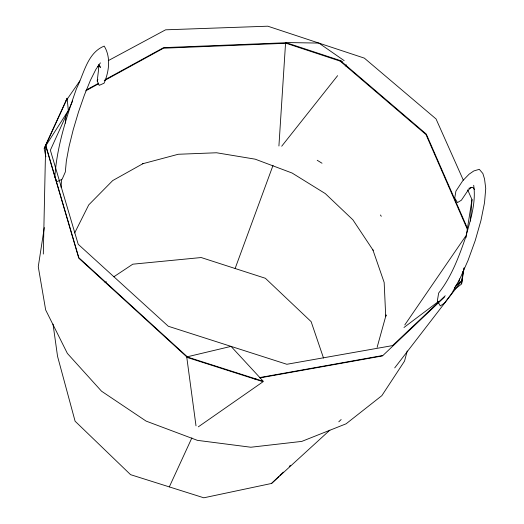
<?xml version="1.0" encoding="UTF-8"?>
<svg xmlns="http://www.w3.org/2000/svg" width="524" height="524" viewBox="0 0 524 524"><rect width="100%" height="100%" fill="white"/><g stroke="black" fill="none" stroke-linecap="round" stroke-linejoin="round"><path stroke-width="0.79" d="M43.315 254.055L45.654 145.58L78.777 258.188L187.481 357.532M278.919 145.993L285.56 43.086L342.624 61.937M61.053 187.337L61.603 179.215M65.408 123.173L65.959 115.051M470.401 221.102L471.98 199.572L467.657 189.865M462.718 271.681L461.618 283.825L464.126 267.712M100.405 62.86L95.866 69.397L90.364 80.434L84.384 95.106L78.469 112.103L73.19 129.834L69.03 146.622L66.358 160.934L65.317 171.983L62.133 179.247L56.88 181.723L54.85 176.883C56.874 146.419 66.496 117.035 76.57 88.405C83.964 73.877 87.305 52.813 104.204 46.105C111.055 57.221 109.064 71.821 104.034 83.224L99.219 85.353L97.228 80.997L98.571 69.528L98.427 65.035M44.304 227.58L38.265 266.703L45.66 309.92L67.367 353.412L101.532 391.199L146.117 421.106L197.397 440.35L250.845 447.234L301.798 441.398L346.089 423.811L381.845 395.653L404.535 361.095L407.24 350.949M462.194 278.395L461.284 284.263L454.767 289.176M462.41 277.019L463.694 268.773M459.489 278.86L458.854 282.894L455.893 285.691M465.967 237.726L471.98 199.572M377.11 347.386L386.103 314.937L385.723 316.358L384.164 282.456L372.708 249.358M235.125 268.504L273.037 165.361M97.228 80.997L97.857 79.569M72.679 100.955L50.363 150.211L78.207 244.289L168.296 326.262L286.844 364.278L392.568 345.598L445.243 295.772M67.065 98.807L44.18 148.796L45.883 156.774M169.311 486.901L191.882 437.881M74.683 232.938L88.739 204.891L112.712 180.57L143.543 163.337M404.79 324.939L465.554 236.317M65.729 101.256L79.884 80.86M394.716 367.887L461.821 280.798M281.702 146.229L337.607 75.666M345.231 66.037L346.246 64.76M471.246 187.258L467.893 190.559L461.395 200.207L457.478 202.585L454.734 198.026L455.919 191.136L462.797 180.669L469.137 174.151L473.82 170.948L479.303 169.317L482.873 173.51L484.543 178.998L485.735 188.437L484.523 202.696L480.927 220.604L475.235 240.529L467.984 260.559L459.889 278.755L451.721 293.466L444.476 303.147L440.278 305.911L437.357 300.841L438.654 293.054C451.374 276.973 458.585 257.454 465.312 238.309C470.048 221.141 476.323 203.305 473.689 185.273M338.792 421.8L341.144 419.534M53.022 324.114L57.542 356.32L75.096 421.204L130.574 474.665L203.823 497.8L271.543 483.456L278.624 476.65M279.803 475.51L283.34 472.104M289.241 466.432L290.42 465.299M444.378 297.18L382.454 355.927L259.911 377.902M454.452 287.65L462.155 280.36M271.543 483.456L329.851 430.152M403.978 327.493L438.49 301.457M198.334 426.831L263.081 381.714L186.78 357.309L196.002 425.809M105.003 282.646L106.359 281.748M113.813 276.796L132.795 264.188L201.19 257.539L265.373 278.277L311.138 321.651L323.524 358.075M86.453 89.905L98.597 83.251M105.029 79.733L163.612 47.645L286.307 42.726M85.681 90.862L98.532 83.814M104.243 80.683L163.501 48.208L286.124 43.276M97.543 66.417L98.971 65.644M108.285 60.633L165.604 29.816L267.823 26.2L364.318 58.112L436.04 118.941L463.327 180.164M142.482 163.802L178.258 154.266L216.55 152.766L255.188 159.172L292.084 173.025L325.273 193.579L352.888 219.811L373.212 250.413M468.79 188.273L472.805 187.317L474.515 189.577M259.321 377.634L382.749 355.514M254.304 378.911L255.909 378.623M341.294 60.889L285.744 42.536L318.874 43.079L344.163 60.627M317.21 160.279L322.018 163.233M340.384 60.588L426.274 134.065L467.552 228.562M340.168 61.131L425.992 134.563L467.552 229.781M187.625 357.099L78.836 257.697L45.686 145.037M380.411 214.978L381.315 216.307M98.689 64.662L100.346 67.504L99.586 65.454M67.111 98.243L44.212 148.246L68.343 110.531L67.111 98.243M231.032 346.377L186.93 356.877L263.297 381.308L231.032 346.377"/></g></svg>
